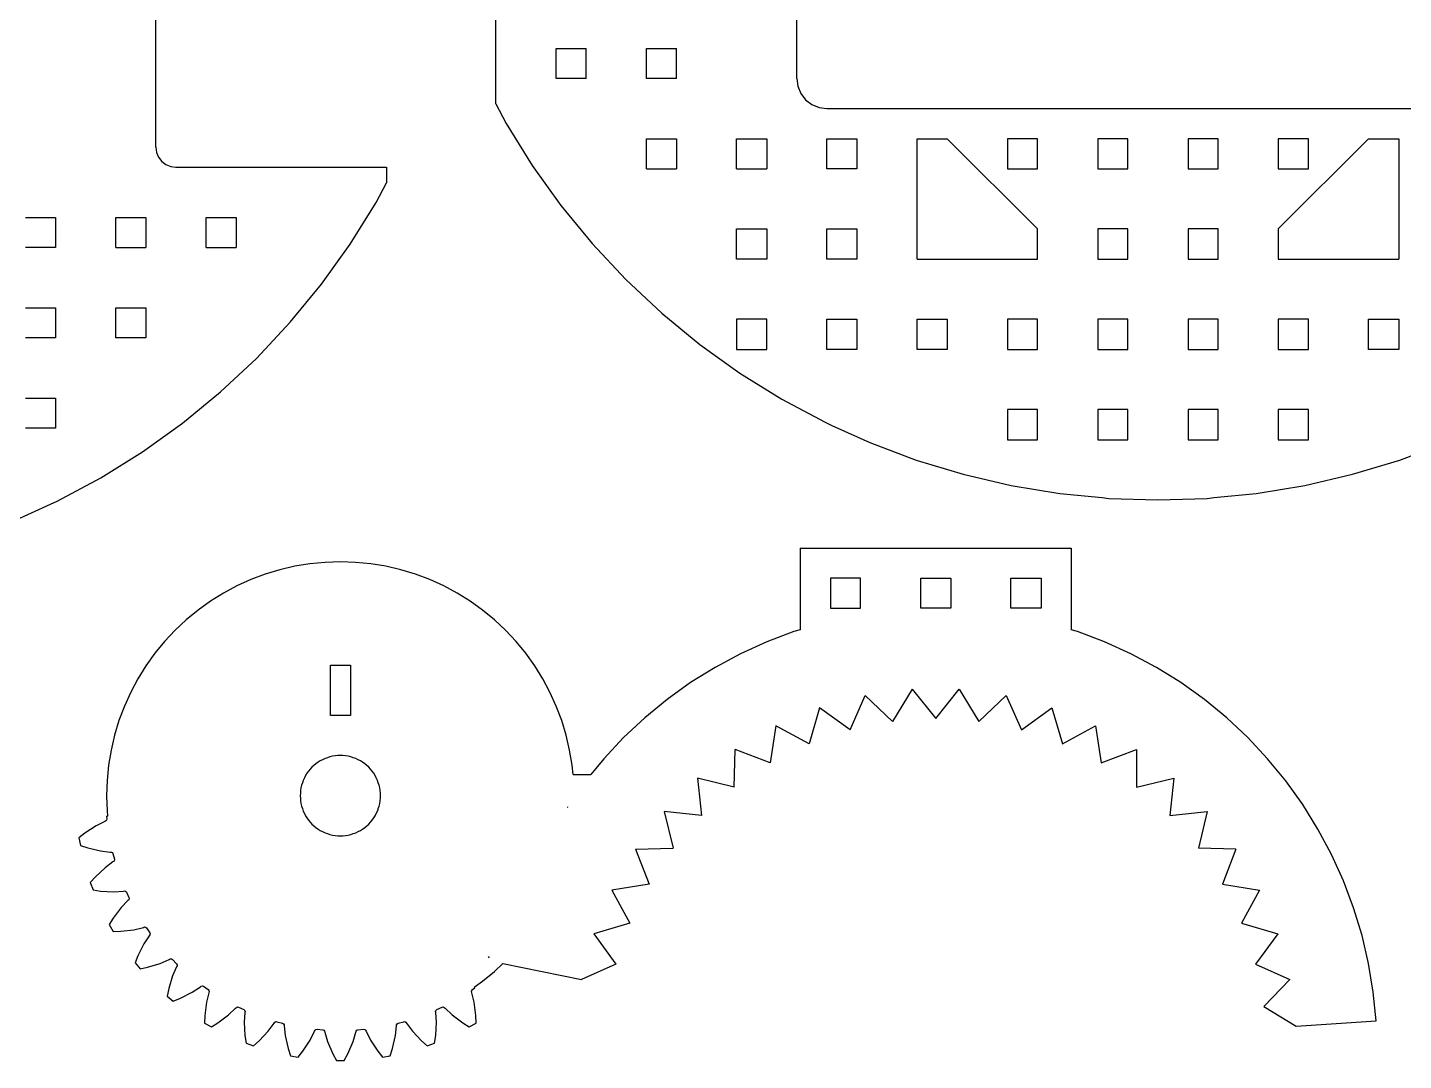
# Model space of a CAD drawing. Header units: millimetres. Extents: x -147 to 367, y -144 to 70.
# Drawn here: x 94.1 to 231.3, y -136.3 to -33.3 of the extents above; entities that cross this region are included whole.
import ezdxf

# ---------------------------------------------------------------- set-up
doc = ezdxf.new("R2010")
doc.units = ezdxf.units.MM
doc.linetypes.add('K5LT32768', pattern=[0])
doc.layers.add('lower_pad', color=7, linetype='Continuous')

# ---------------------------------------------------------------- blocks, each defined once
blk = doc.blocks.new('U0')
at = {"layer": 'lower_pad', "color": 7, "linetype": 'K5LT32768'}
for p, q in [((140.8, -40.94), (140.8, 30.14)), ((170.8, -38.4), (170.8, 15.6)), ((146.8, -35.4), (149.8, -35.4)), ((146.8, -38.4), (146.8, -35.4)), ((149.8, -38.4), (149.8, -35.4)), ((155.8, -38.4), (155.8, -35.4)), ((155.8, -35.4), (158.8, -35.4)), ((158.8, -38.4), (158.8, -35.4)), ((149.8, -38.4), (146.8, -38.4)), ((158.8, -38.4), (155.8, -38.4)), ((170.8, -38.4), (170.9, -39.17)), ((170.9, -39.17), (171.2, -39.9)), ((140.8, -40.94), (141.84, -42.9)), ((171.2, -39.9), (171.67, -40.52)), ((171.67, -40.52), (172.3, -40.99)), ((172.3, -40.99), (173.02, -41.29)), ((173.02, -41.29), (173.8, -41.4)), ((173.8, -41.4), (239.8, -41.4)), ((141.84, -42.9), (144.43, -47.06)), ((155.8, -44.4), (158.8, -44.4)), ((155.8, -47.4), (155.8, -44.4)), ((158.8, -44.4), (158.8, -47.4)), ((164.8, -47.4), (164.8, -44.4)), ((164.8, -44.4), (167.8, -44.4)), ((167.8, -44.4), (167.8, -47.4)), ((173.8, -44.4), (176.8, -44.4)), ((173.8, -47.4), (173.8, -44.4)), ((176.8, -44.4), (176.8, -47.4)), ((182.8, -44.4), (185.8, -44.4)), ((182.8, -56.4), (182.8, -44.4)), ((194.8, -53.4), (185.8, -44.4)), ((194.8, -44.4), (191.8, -44.4)), ((191.8, -44.4), (191.8, -47.4)), ((194.8, -47.4), (194.8, -44.4)), ((203.8, -44.4), (200.8, -44.4)), ((200.8, -44.4), (200.8, -47.4)), ((203.8, -47.4), (203.8, -44.4)), ((212.8, -44.4), (209.8, -44.4)), ((209.8, -44.4), (209.8, -47.4)), ((212.8, -47.4), (212.8, -44.4)), ((218.8, -53.4), (227.8, -44.4)), ((221.8, -44.4), (218.8, -44.4)), ((218.8, -44.4), (218.8, -47.4)), ((221.8, -47.4), (221.8, -44.4)), ((227.8, -44.4), (230.8, -44.4)), ((230.8, -44.4), (230.8, -56.4)), ((144.43, -47.06), (147.29, -51.05)), ((155.8, -47.4), (158.8, -47.4)), ((164.8, -47.4), (167.8, -47.4)), ((176.8, -47.4), (173.8, -47.4)), ((191.8, -47.4), (194.8, -47.4)), ((200.8, -47.4), (203.8, -47.4)), ((209.8, -47.4), (212.8, -47.4)), ((218.8, -47.4), (221.8, -47.4)), ((147.29, -51.05), (150.41, -54.85)), ((164.8, -53.4), (167.8, -53.4)), ((164.8, -56.4), (164.8, -53.4)), ((167.8, -53.4), (167.8, -56.4)), ((173.8, -53.4), (176.8, -53.4)), ((173.8, -56.4), (173.8, -53.4)), ((176.8, -53.4), (176.8, -56.4)), ((194.8, -56.4), (194.8, -53.4)), ((203.8, -53.4), (200.8, -53.4)), ((200.8, -53.4), (200.8, -56.4)), ((203.8, -56.4), (203.8, -53.4)), ((212.8, -53.4), (209.8, -53.4)), ((209.8, -53.4), (209.8, -56.4)), ((212.8, -56.4), (212.8, -53.4)), ((218.8, -53.4), (218.8, -56.4)), ((150.41, -54.85), (153.76, -58.43)), ((167.8, -56.4), (164.8, -56.4)), ((176.8, -56.4), (173.8, -56.4)), ((182.8, -56.4), (194.8, -56.4)), ((200.8, -56.4), (203.8, -56.4)), ((209.8, -56.4), (212.8, -56.4)), ((218.8, -56.4), (230.8, -56.4)), ((153.76, -58.43), (157.34, -61.78)), ((157.34, -61.78), (161.14, -64.9)), ((167.8, -62.4), (164.8, -62.4)), ((164.8, -62.4), (164.8, -65.4)), ((167.8, -65.4), (167.8, -62.4)), ((173.8, -62.4), (176.8, -62.4)), ((173.8, -65.4), (173.8, -62.4)), ((176.8, -62.4), (176.8, -65.4)), ((182.8, -62.4), (185.8, -62.4)), ((182.8, -65.4), (182.8, -62.4)), ((185.8, -62.4), (185.8, -65.4)), ((194.8, -62.4), (191.8, -62.4)), ((191.8, -62.4), (191.8, -65.4)), ((194.8, -65.4), (194.8, -62.4)), ((203.8, -62.4), (200.8, -62.4)), ((200.8, -62.4), (200.8, -65.4)), ((203.8, -65.4), (203.8, -62.4)), ((212.8, -62.4), (209.8, -62.4)), ((209.8, -62.4), (209.8, -65.4)), ((212.8, -65.4), (212.8, -62.4)), ((221.8, -62.4), (218.8, -62.4)), ((218.8, -62.4), (218.8, -65.4)), ((221.8, -65.4), (221.8, -62.4)), ((227.8, -62.4), (230.8, -62.4)), ((227.8, -65.4), (227.8, -62.4)), ((230.8, -62.4), (230.8, -65.4)), ((161.14, -64.9), (165.13, -67.76)), ((164.8, -65.4), (167.8, -65.4)), ((176.8, -65.4), (173.8, -65.4)), ((185.8, -65.4), (182.8, -65.4)), ((191.8, -65.4), (194.8, -65.4)), ((200.8, -65.4), (203.8, -65.4)), ((209.8, -65.4), (212.8, -65.4)), ((218.8, -65.4), (221.8, -65.4)), ((230.8, -65.4), (227.8, -65.4)), ((165.13, -67.76), (169.3, -70.35)), ((169.3, -70.35), (173.62, -72.66)), ((173.62, -72.66), (174.3, -72.97)), ((194.8, -71.4), (191.8, -71.4)), ((191.8, -71.4), (191.8, -74.4)), ((194.8, -74.4), (194.8, -71.4)), ((203.8, -71.4), (200.8, -71.4)), ((200.8, -71.4), (200.8, -74.4)), ((203.8, -74.4), (203.8, -71.4)), ((212.8, -71.4), (209.8, -71.4)), ((209.8, -71.4), (209.8, -74.4)), ((212.8, -74.4), (212.8, -71.4)), ((221.8, -71.4), (218.8, -71.4)), ((218.8, -71.4), (218.8, -74.4)), ((221.8, -74.4), (221.8, -71.4)), ((174.3, -72.97), (178.09, -74.69)), ((178.09, -74.69), (182.69, -76.42)), ((191.8, -74.4), (194.8, -74.4)), ((200.8, -74.4), (203.8, -74.4)), ((209.8, -74.4), (212.8, -74.4)), ((218.8, -74.4), (221.8, -74.4)), ((230.9, -76.42), (235.5, -74.69)), ((182.69, -76.42), (187.38, -77.84)), ((226.21, -77.84), (230.9, -76.42)), ((187.38, -77.84), (192.16, -78.96)), ((221.43, -78.96), (226.21, -77.84)), ((192.16, -78.96), (197.01, -79.76)), ((216.58, -79.76), (221.43, -78.96)), ((197.01, -79.76), (201.23, -80.17)), ((201.23, -80.17), (201.89, -80.24)), ((201.89, -80.24), (206.8, -80.4)), ((206.8, -80.4), (211.7, -80.24)), ((211.7, -80.24), (212.36, -80.17)), ((212.36, -80.17), (216.58, -79.76))]:
    blk.add_line(p, q, dxfattribs=at)
blk = doc.blocks.new('U3')
at = {"layer": 'lower_pad', "color": 7, "linetype": 'K5LT32768'}
for p, q in [((171.15, -85.19), (171.15, -93.33)), ((171.15, -85.19), (198.15, -85.19)), ((198.15, -85.19), (198.15, -93.33)), ((119.27, -87.36), (117.81, -87.8)), ((120.75, -87.01), (119.27, -87.36)), ((122.26, -86.77), (120.75, -87.01)), ((123.77, -86.62), (122.26, -86.77)), ((125.3, -86.57), (123.77, -86.62)), ((126.82, -86.62), (125.3, -86.57)), ((128.34, -86.77), (126.82, -86.62)), ((129.84, -87.01), (128.34, -86.77)), ((131.33, -87.36), (129.84, -87.01)), ((132.79, -87.8), (131.33, -87.36)), ((114.99, -88.97), (113.65, -89.69)), ((116.38, -88.34), (114.99, -88.97)), ((117.81, -87.8), (116.38, -88.34)), ((134.21, -88.34), (132.79, -87.8)), ((135.6, -88.97), (134.21, -88.34)), ((136.95, -89.69), (135.6, -88.97)), ((177.15, -88.19), (174.15, -88.19)), ((174.15, -88.19), (174.15, -91.19)), ((177.15, -91.19), (177.15, -88.19)), ((183.15, -88.19), (186.15, -88.19)), ((183.15, -91.19), (183.15, -88.19)), ((186.15, -88.19), (186.15, -91.19)), ((192.15, -91.19), (192.15, -88.19)), ((192.15, -88.19), (195.15, -88.19)), ((195.15, -88.19), (195.15, -91.19)), ((112.35, -90.49), (111.11, -91.38)), ((113.65, -89.69), (112.35, -90.49)), ((138.24, -90.49), (136.95, -89.69)), ((139.48, -91.38), (138.24, -90.49)), ((111.11, -91.38), (109.93, -92.35)), ((140.66, -92.35), (139.48, -91.38)), ((174.15, -91.19), (177.15, -91.19)), ((186.15, -91.19), (183.15, -91.19)), ((195.15, -91.19), (192.15, -91.19)), ((109.93, -92.35), (108.82, -93.39)), ((141.77, -93.39), (140.66, -92.35)), ((107.78, -94.5), (106.81, -95.68)), ((108.82, -93.39), (107.78, -94.5)), ((142.81, -94.5), (141.77, -93.39)), ((143.78, -95.68), (142.81, -94.5)), ((167.81, -94.54), (165.19, -95.73)), ((170.5, -93.52), (167.81, -94.54)), ((171.15, -93.33), (170.5, -93.52)), ((198.79, -93.52), (198.15, -93.33)), ((201.48, -94.54), (198.79, -93.52)), ((204.11, -95.73), (201.48, -94.54)), ((106.81, -95.68), (105.92, -96.92)), ((144.67, -96.92), (143.78, -95.68)), ((165.19, -95.73), (162.65, -97.08)), ((206.65, -97.08), (204.11, -95.73)), ((105.92, -96.92), (105.12, -98.22)), ((124.3, -101.87), (124.3, -96.87)), ((124.3, -96.87), (126.3, -96.87)), ((126.3, -96.87), (126.3, -101.87)), ((145.48, -98.22), (144.67, -96.92)), ((162.65, -97.08), (160.2, -98.6)), ((209.09, -98.6), (206.65, -97.08)), ((105.12, -98.22), (104.4, -99.56)), ((146.19, -99.56), (145.48, -98.22)), ((160.2, -98.6), (157.86, -100.28)), ((211.43, -100.28), (209.09, -98.6)), ((104.4, -99.56), (103.77, -100.95)), ((146.82, -100.95), (146.19, -99.56)), ((176.11, -103.31), (177.62, -99.88)), ((180.34, -102.47), (177.62, -99.88)), ((182.29, -99.27), (180.34, -102.47)), ((182.29, -99.27), (184.65, -102.19)), ((184.65, -102.19), (187, -99.27)), ((187, -99.27), (188.95, -102.47)), ((188.95, -102.47), (191.67, -99.88)), ((191.67, -99.88), (193.19, -103.31)), ((103.77, -100.95), (103.23, -102.38)), ((147.36, -102.38), (146.82, -100.95)), ((157.86, -100.28), (155.64, -102.11)), ((173.07, -101.1), (172.02, -104.7)), ((176.11, -103.31), (173.07, -101.1)), ((193.19, -103.31), (196.22, -101.1)), ((196.22, -101.1), (197.28, -104.7)), ((213.66, -102.11), (211.43, -100.28)), ((103.23, -102.38), (102.79, -103.84)), ((126.3, -101.87), (124.3, -101.87)), ((147.8, -103.84), (147.36, -102.38)), ((155.64, -102.11), (153.53, -104.08)), ((215.76, -104.08), (213.66, -102.11)), ((102.79, -103.84), (102.44, -105.32)), ((148.15, -105.32), (147.8, -103.84)), ((153.53, -104.08), (151.57, -106.18)), ((168.72, -102.9), (168.15, -106.61)), ((172.02, -104.7), (168.72, -102.9)), ((197.28, -104.7), (200.57, -102.9)), ((200.57, -102.9), (201.15, -106.61)), ((217.73, -106.18), (215.76, -104.08)), ((102.44, -105.32), (102.2, -106.83)), ((148.4, -106.83), (148.15, -105.32)), ((164.56, -109.01), (164.65, -105.26)), ((168.15, -106.61), (164.65, -105.26)), ((201.15, -106.61), (204.65, -105.26)), ((204.65, -105.26), (204.65, -109.01)), ((102.2, -106.83), (102.05, -108.34)), ((122.66, -106.86), (122.47, -107.04)), ((122.86, -106.69), (122.66, -106.86)), ((123.07, -106.54), (122.86, -106.69)), ((123.3, -106.4), (123.07, -106.54)), ((123.53, -106.28), (123.3, -106.4)), ((123.77, -106.17), (123.53, -106.28)), ((124.01, -106.08), (123.77, -106.17)), ((124.26, -106), (124.01, -106.08)), ((124.52, -105.94), (124.26, -106)), ((124.77, -105.9), (124.52, -105.94)), ((125.04, -105.88), (124.77, -105.9)), ((125.3, -105.87), (125.04, -105.88)), ((125.56, -105.88), (125.3, -105.87)), ((125.82, -105.9), (125.56, -105.88)), ((126.08, -105.94), (125.82, -105.9)), ((126.33, -106), (126.08, -105.94)), ((126.58, -106.08), (126.33, -106)), ((126.83, -106.17), (126.58, -106.08)), ((127.07, -106.28), (126.83, -106.17)), ((127.3, -106.4), (127.07, -106.28)), ((127.52, -106.54), (127.3, -106.4)), ((127.73, -106.69), (127.52, -106.54)), ((127.93, -106.86), (127.73, -106.69)), ((128.13, -107.04), (127.93, -106.86)), ((148.49, -107.76), (148.4, -106.83)), ((151.57, -106.18), (150.27, -107.76)), ((219.55, -108.4), (217.73, -106.18)), ((102.05, -108.34), (102, -109.87)), ((121.6, -108.34), (121.51, -108.58)), ((121.71, -108.1), (121.6, -108.34)), ((121.83, -107.87), (121.71, -108.1)), ((121.97, -107.64), (121.83, -107.87)), ((122.12, -107.43), (121.97, -107.64)), ((122.29, -107.23), (122.12, -107.43)), ((122.47, -107.04), (122.29, -107.23)), ((128.3, -107.23), (128.13, -107.04)), ((128.47, -107.43), (128.3, -107.23)), ((128.62, -107.64), (128.47, -107.43)), ((128.76, -107.87), (128.62, -107.64)), ((128.88, -108.1), (128.76, -107.87)), ((128.99, -108.34), (128.88, -108.1)), ((129.08, -108.58), (128.99, -108.34)), ((148.49, -107.76), (150.27, -107.76)), ((164.56, -109.01), (160.91, -108.12)), ((160.91, -108.12), (161.31, -111.85)), ((204.65, -109.01), (208.38, -108.12)), ((208.38, -108.12), (207.98, -111.85)), ((121.31, -109.61), (121.3, -109.87)), ((121.33, -109.34), (121.31, -109.61)), ((121.37, -109.09), (121.33, -109.34)), ((121.43, -108.83), (121.37, -109.09)), ((121.51, -108.58), (121.43, -108.83)), ((129.16, -108.83), (129.08, -108.58)), ((129.22, -109.09), (129.16, -108.83)), ((129.26, -109.34), (129.22, -109.09)), ((129.29, -109.61), (129.26, -109.34)), ((129.3, -109.87), (129.29, -109.61)), ((221.23, -110.74), (219.55, -108.4)), ((102, -109.87), (102.05, -111.39)), ((121.3, -109.87), (121.31, -110.13)), ((121.31, -110.13), (121.33, -110.39)), ((121.33, -110.39), (121.37, -110.65)), ((121.37, -110.65), (121.43, -110.9)), ((121.43, -110.9), (121.51, -111.15)), ((129.08, -111.15), (129.16, -110.9)), ((129.16, -110.9), (129.22, -110.65)), ((129.22, -110.65), (129.26, -110.39)), ((129.26, -110.39), (129.29, -110.13)), ((129.29, -110.13), (129.3, -109.87)), ((147.91, -110.99), (147.96, -111.01)), ((222.75, -113.19), (221.23, -110.74)), ((101.83, -112.43), (100.95, -112.87)), ((101.93, -112.39), (101.83, -112.43)), ((102, -112.31), (101.93, -112.39)), ((102, -111.91), (102.1, -111.9)), ((102, -111.91), (102.02, -112.19)), ((102.02, -112.19), (102, -112.31)), ((102.05, -111.39), (102.1, -111.9)), ((121.51, -111.15), (121.6, -111.4)), ((121.6, -111.4), (121.71, -111.64)), ((121.71, -111.64), (121.83, -111.87)), ((121.83, -111.87), (121.97, -112.09)), ((121.97, -112.09), (122.12, -112.3)), ((122.12, -112.3), (122.29, -112.5)), ((128.3, -112.5), (128.47, -112.3)), ((128.47, -112.3), (128.62, -112.09)), ((128.62, -112.09), (128.76, -111.87)), ((128.76, -111.87), (128.88, -111.64)), ((128.88, -111.64), (128.99, -111.4)), ((128.99, -111.4), (129.05, -111.25)), ((129.05, -111.25), (129.08, -111.15)), ((161.31, -111.85), (157.58, -111.45)), ((157.58, -111.45), (158.47, -115.1)), ((207.98, -111.85), (211.71, -111.45)), ((211.71, -111.45), (210.83, -115.1)), ((99.84, -113.59), (99.24, -114.06)), ((100.95, -112.87), (99.84, -113.59)), ((122.29, -112.5), (122.47, -112.7)), ((122.47, -112.7), (122.66, -112.87)), ((122.66, -112.87), (122.86, -113.04)), ((122.86, -113.04), (123.07, -113.19)), ((123.07, -113.19), (123.3, -113.33)), ((123.3, -113.33), (123.53, -113.45)), ((123.53, -113.45), (123.77, -113.56)), ((123.77, -113.56), (124.01, -113.65)), ((124.01, -113.65), (124.26, -113.73)), ((124.26, -113.73), (124.52, -113.79)), ((124.52, -113.79), (124.77, -113.83)), ((124.77, -113.83), (125.04, -113.86)), ((125.56, -113.86), (125.82, -113.83)), ((125.82, -113.83), (126.08, -113.79)), ((126.08, -113.79), (126.33, -113.73)), ((126.33, -113.73), (126.58, -113.65)), ((126.58, -113.65), (126.83, -113.56)), ((126.83, -113.56), (127.07, -113.45)), ((127.07, -113.45), (127.3, -113.33)), ((127.3, -113.33), (127.52, -113.19)), ((127.52, -113.19), (127.73, -113.04)), ((127.73, -113.04), (127.93, -112.87)), ((127.93, -112.87), (128.13, -112.7)), ((128.13, -112.7), (128.3, -112.5)), ((224.11, -115.73), (222.75, -113.19)), ((99.24, -114.06), (99.38, -114.83)), ((99.38, -114.83), (100.11, -115.07)), ((100.11, -115.07), (101.39, -115.38)), ((125.04, -113.86), (125.3, -113.87)), ((125.3, -113.87), (125.56, -113.86)), ((154.71, -115.19), (158.47, -115.1)), ((154.71, -115.19), (156.07, -118.69)), ((214.58, -115.19), (210.83, -115.1)), ((214.58, -115.19), (213.23, -118.69)), ((101.39, -115.38), (102.36, -115.48)), ((102.63, -116.47), (101.84, -117.05)), ((102.36, -115.48), (102.48, -115.48)), ((102.48, -115.48), (102.57, -115.54)), ((102.57, -115.54), (102.63, -115.64)), ((102.63, -115.64), (102.78, -116.2)), ((102.72, -116.41), (102.63, -116.47)), ((102.78, -116.31), (102.72, -116.41)), ((102.78, -116.2), (102.78, -116.31)), ((225.3, -118.35), (224.11, -115.73)), ((100.88, -117.95), (100.37, -118.52)), ((101.84, -117.05), (100.88, -117.95)), ((100.37, -118.52), (100.64, -119.26)), ((100.64, -119.26), (101.39, -119.37)), ((156.07, -118.69), (152.36, -119.27)), ((152.36, -119.27), (154.16, -122.56)), ((213.23, -118.69), (216.93, -119.27)), ((216.93, -119.27), (215.13, -122.56)), ((226.31, -121.05), (225.3, -118.35)), ((101.39, -119.37), (102.71, -119.44)), ((102.71, -119.44), (103.69, -119.38)), ((104.12, -120.31), (103.44, -121.01)), ((103.69, -119.38), (103.8, -119.36)), ((103.8, -119.36), (103.9, -119.4)), ((103.9, -119.4), (103.98, -119.49)), ((103.98, -119.49), (104.22, -120.01)), ((104.2, -120.23), (104.12, -120.31)), ((104.24, -120.13), (104.2, -120.23)), ((104.22, -120.01), (104.24, -120.13)), ((102.65, -122.07), (102.25, -122.72)), ((103.44, -121.01), (102.65, -122.07)), ((227.15, -123.8), (226.31, -121.05)), ((102.25, -122.72), (102.64, -123.4)), ((102.64, -123.4), (103.41, -123.38)), ((103.41, -123.38), (104.72, -123.22)), ((104.72, -123.22), (105.67, -122.99)), ((105.67, -122.99), (105.77, -122.95)), ((105.77, -122.95), (105.88, -122.97)), ((105.88, -122.97), (105.97, -123.05)), ((105.97, -123.05), (106.3, -123.52)), ((154.16, -122.56), (150.56, -123.62)), ((215.13, -122.56), (218.74, -123.62)), ((105.71, -124.64), (105.12, -125.82)), ((106.25, -123.83), (105.71, -124.64)), ((106.32, -123.74), (106.25, -123.83)), ((106.3, -123.52), (106.34, -123.63)), ((106.34, -123.63), (106.32, -123.74)), ((150.56, -123.62), (152.77, -126.65)), ((218.74, -123.62), (216.52, -126.65)), ((227.8, -126.6), (227.15, -123.8)), ((105.12, -125.82), (104.83, -126.53)), ((108.24, -126.2), (108.34, -126.14)), ((108.34, -126.14), (108.46, -126.14)), ((108.46, -126.14), (108.55, -126.2)), ((140.16, -126.01), (140.05, -125.9)), ((104.83, -126.53), (105.33, -127.13)), ((105.33, -127.13), (106.08, -126.97)), ((106.08, -126.97), (107.35, -126.59)), ((107.35, -126.59), (108.24, -126.2)), ((108.55, -126.2), (108.96, -126.61)), ((108.97, -126.92), (108.57, -127.82)), ((108.96, -126.61), (109.02, -126.71)), ((109.02, -126.82), (108.97, -126.92)), ((109.02, -126.71), (109.02, -126.82)), ((139.48, -128.35), (140.66, -127.38)), ((140.66, -127.38), (141.49, -126.6)), ((141.49, -126.6), (149.34, -128.17)), ((152.77, -126.65), (149.34, -128.17)), ((216.52, -126.65), (219.95, -128.17)), ((228.27, -129.45), (227.8, -126.6)), ((108.57, -127.82), (108.19, -129.08)), ((110.52, -129.45), (111.34, -128.91)), ((111.34, -128.91), (111.43, -128.84)), ((111.43, -128.84), (111.54, -128.82)), ((111.54, -128.82), (111.64, -128.86)), ((111.64, -128.86), (112.12, -129.19)), ((138.65, -128.94), (139.48, -128.35)), ((219.95, -128.17), (217.36, -130.88)), ((108.19, -129.08), (108.04, -129.83)), ((108.04, -129.83), (108.64, -130.33)), ((108.64, -130.33), (109.35, -130.05)), ((109.35, -130.05), (110.52, -129.45)), ((112.18, -129.5), (111.94, -130.45)), ((112.12, -129.19), (112.19, -129.28)), ((112.21, -129.39), (112.18, -129.5)), ((112.19, -129.28), (112.21, -129.39)), ((138.38, -129.39), (138.4, -129.28)), ((138.42, -129.5), (138.38, -129.39)), ((138.4, -129.28), (138.48, -129.19)), ((138.65, -130.45), (138.42, -129.5)), ((138.48, -129.19), (138.71, -129.03)), ((138.71, -129.03), (138.65, -128.94)), ((228.55, -132.31), (228.27, -129.45)), ((111.94, -130.45), (111.79, -131.76)), ((114.15, -131.72), (114.86, -131.04)), ((114.86, -131.04), (114.93, -130.96)), ((114.93, -130.96), (115.04, -130.92)), ((115.04, -130.92), (115.15, -130.94)), ((115.15, -130.94), (115.67, -131.19)), ((115.67, -131.19), (115.76, -131.26)), ((115.78, -131.48), (115.72, -132.45)), ((115.76, -131.26), (115.8, -131.37)), ((115.8, -131.37), (115.78, -131.48)), ((134.79, -131.37), (134.83, -131.26)), ((134.81, -131.48), (134.79, -131.37)), ((134.87, -132.45), (134.81, -131.48)), ((134.83, -131.26), (134.92, -131.19)), ((134.92, -131.19), (135.44, -130.94)), ((135.44, -130.94), (135.56, -130.92)), ((135.56, -130.92), (135.66, -130.96)), ((135.66, -130.96), (135.74, -131.04)), ((135.74, -131.04), (136.44, -131.72)), ((138.81, -131.76), (138.65, -130.45)), ((217.36, -130.88), (220.57, -132.83)), ((111.79, -131.76), (111.77, -132.52)), ((111.77, -132.52), (112.44, -132.91)), ((112.44, -132.91), (113.09, -132.51)), ((113.09, -132.51), (114.15, -131.72)), ((115.72, -132.45), (115.79, -133.77)), ((118.11, -133.33), (118.69, -132.54)), ((118.69, -132.54), (118.75, -132.44)), ((118.75, -132.44), (118.85, -132.38)), ((118.85, -132.38), (118.96, -132.39)), ((118.96, -132.39), (119.52, -132.54)), ((119.52, -132.54), (119.62, -132.59)), ((119.62, -132.59), (119.68, -132.69)), ((119.68, -132.69), (119.68, -132.8)), ((119.68, -132.8), (119.79, -133.77)), ((130.81, -133.77), (130.91, -132.8)), ((130.91, -132.69), (130.97, -132.59)), ((130.91, -132.8), (130.91, -132.69)), ((130.97, -132.59), (131.07, -132.54)), ((131.07, -132.54), (131.63, -132.39)), ((131.63, -132.39), (131.74, -132.38)), ((131.74, -132.38), (131.84, -132.44)), ((131.84, -132.44), (131.9, -132.54)), ((131.9, -132.54), (132.48, -133.33)), ((134.8, -133.77), (134.87, -132.45)), ((136.44, -131.72), (137.5, -132.51)), ((137.5, -132.51), (138.15, -132.91)), ((138.15, -132.91), (138.83, -132.52)), ((138.83, -132.52), (138.81, -131.76)), ((220.57, -132.83), (228.55, -132.31)), ((115.79, -133.77), (115.91, -134.53)), ((116.64, -134.8), (117.21, -134.29)), ((117.21, -134.29), (118.11, -133.33)), ((119.79, -133.77), (120.09, -135.06)), ((121.57, -135.32), (122.3, -134.22)), ((122.3, -134.22), (122.73, -133.34)), ((122.73, -133.34), (122.77, -133.23)), ((122.77, -133.23), (122.86, -133.16)), ((122.86, -133.16), (122.97, -133.14)), ((122.97, -133.14), (123.55, -133.19)), ((123.55, -133.19), (123.65, -133.23)), ((123.65, -133.23), (123.73, -133.32)), ((123.73, -133.32), (123.75, -133.43)), ((123.75, -133.43), (124.02, -134.37)), ((124.02, -134.37), (124.54, -135.58)), ((126.05, -135.58), (126.57, -134.37)), ((126.57, -134.37), (126.84, -133.43)), ((126.84, -133.43), (126.87, -133.32)), ((126.87, -133.32), (126.94, -133.23)), ((126.94, -133.23), (127.05, -133.19)), ((127.05, -133.19), (127.62, -133.14)), ((127.62, -133.14), (127.74, -133.16)), ((127.74, -133.16), (127.82, -133.23)), ((127.82, -133.23), (127.86, -133.34)), ((127.86, -133.34), (128.3, -134.22)), ((128.3, -134.22), (129.02, -135.32)), ((130.5, -135.06), (130.81, -133.77)), ((132.48, -133.33), (133.38, -134.29)), ((133.38, -134.29), (133.95, -134.8)), ((134.69, -134.53), (134.8, -133.77)), ((115.91, -134.53), (116.64, -134.8)), ((120.09, -135.06), (120.33, -135.78)), ((120.33, -135.78), (121.1, -135.92)), ((121.1, -135.92), (121.57, -135.32)), ((124.54, -135.58), (124.91, -136.25)), ((125.69, -136.25), (126.05, -135.58)), ((129.02, -135.32), (129.49, -135.92)), ((129.49, -135.92), (130.26, -135.78)), ((130.26, -135.78), (130.5, -135.06)), ((133.95, -134.8), (134.69, -134.53)), ((124.91, -136.25), (125.69, -136.25))]:
    blk.add_line(p, q, dxfattribs=at)
blk = doc.blocks.new('U8')
at = {"layer": 'lower_pad', "color": 7, "linetype": 'K5LT32768'}
for p, q in [((106.91, -45.25), (106.91, 18.75)), ((106.91, -45.25), (106.98, -45.77)), ((106.98, -45.77), (107.18, -46.25)), ((107.18, -46.25), (107.5, -46.67)), ((107.5, -46.67), (107.91, -46.98)), ((107.91, -46.98), (108.39, -47.18)), ((108.39, -47.18), (108.91, -47.25)), ((108.91, -47.25), (129.91, -47.25)), ((129.91, -47.25), (129.91, -48.79)), ((128.86, -50.75), (129.91, -48.79)), ((126.27, -54.92), (128.86, -50.75)), ((93.91, -52.25), (96.91, -52.25)), ((96.91, -52.25), (96.91, -55.25)), ((102.91, -52.25), (105.91, -52.25)), ((102.91, -55.25), (102.91, -52.25)), ((105.91, -52.25), (105.91, -55.25)), ((111.91, -52.25), (114.91, -52.25)), ((111.91, -55.25), (111.91, -52.25)), ((114.91, -52.25), (114.91, -55.25)), ((96.91, -55.25), (93.91, -55.25)), ((102.91, -55.25), (105.91, -55.25)), ((111.91, -55.25), (114.91, -55.25)), ((123.41, -58.91), (126.27, -54.92)), ((120.3, -62.7), (123.41, -58.91)), ((93.91, -61.25), (96.91, -61.25)), ((96.91, -61.25), (96.91, -64.25)), ((102.91, -61.25), (105.91, -61.25)), ((102.91, -64.25), (102.91, -61.25)), ((105.91, -61.25), (105.91, -64.25)), ((116.94, -66.29), (120.3, -62.7)), ((96.91, -64.25), (93.91, -64.25)), ((105.91, -64.25), (102.91, -64.25)), ((113.36, -69.64), (116.94, -66.29)), ((109.57, -72.75), (113.36, -69.64)), ((93.91, -70.25), (96.91, -70.25)), ((96.91, -70.25), (96.91, -73.25)), ((96.91, -73.25), (93.91, -73.25)), ((105.58, -75.61), (109.57, -72.75)), ((101.41, -78.2), (105.58, -75.61)), ((97.08, -80.52), (101.41, -78.2)), ((92.61, -82.54), (96.41, -80.82)), ((96.41, -80.82), (97.08, -80.52))]:
    blk.add_line(p, q, dxfattribs=at)

msp = doc.modelspace()

# ---------------------------------------------------------------- block references
for name in ['U0', 'U8', 'U3']:
    msp.add_blockref(name, (0, 0))

doc.saveas('drawing.dxf')
